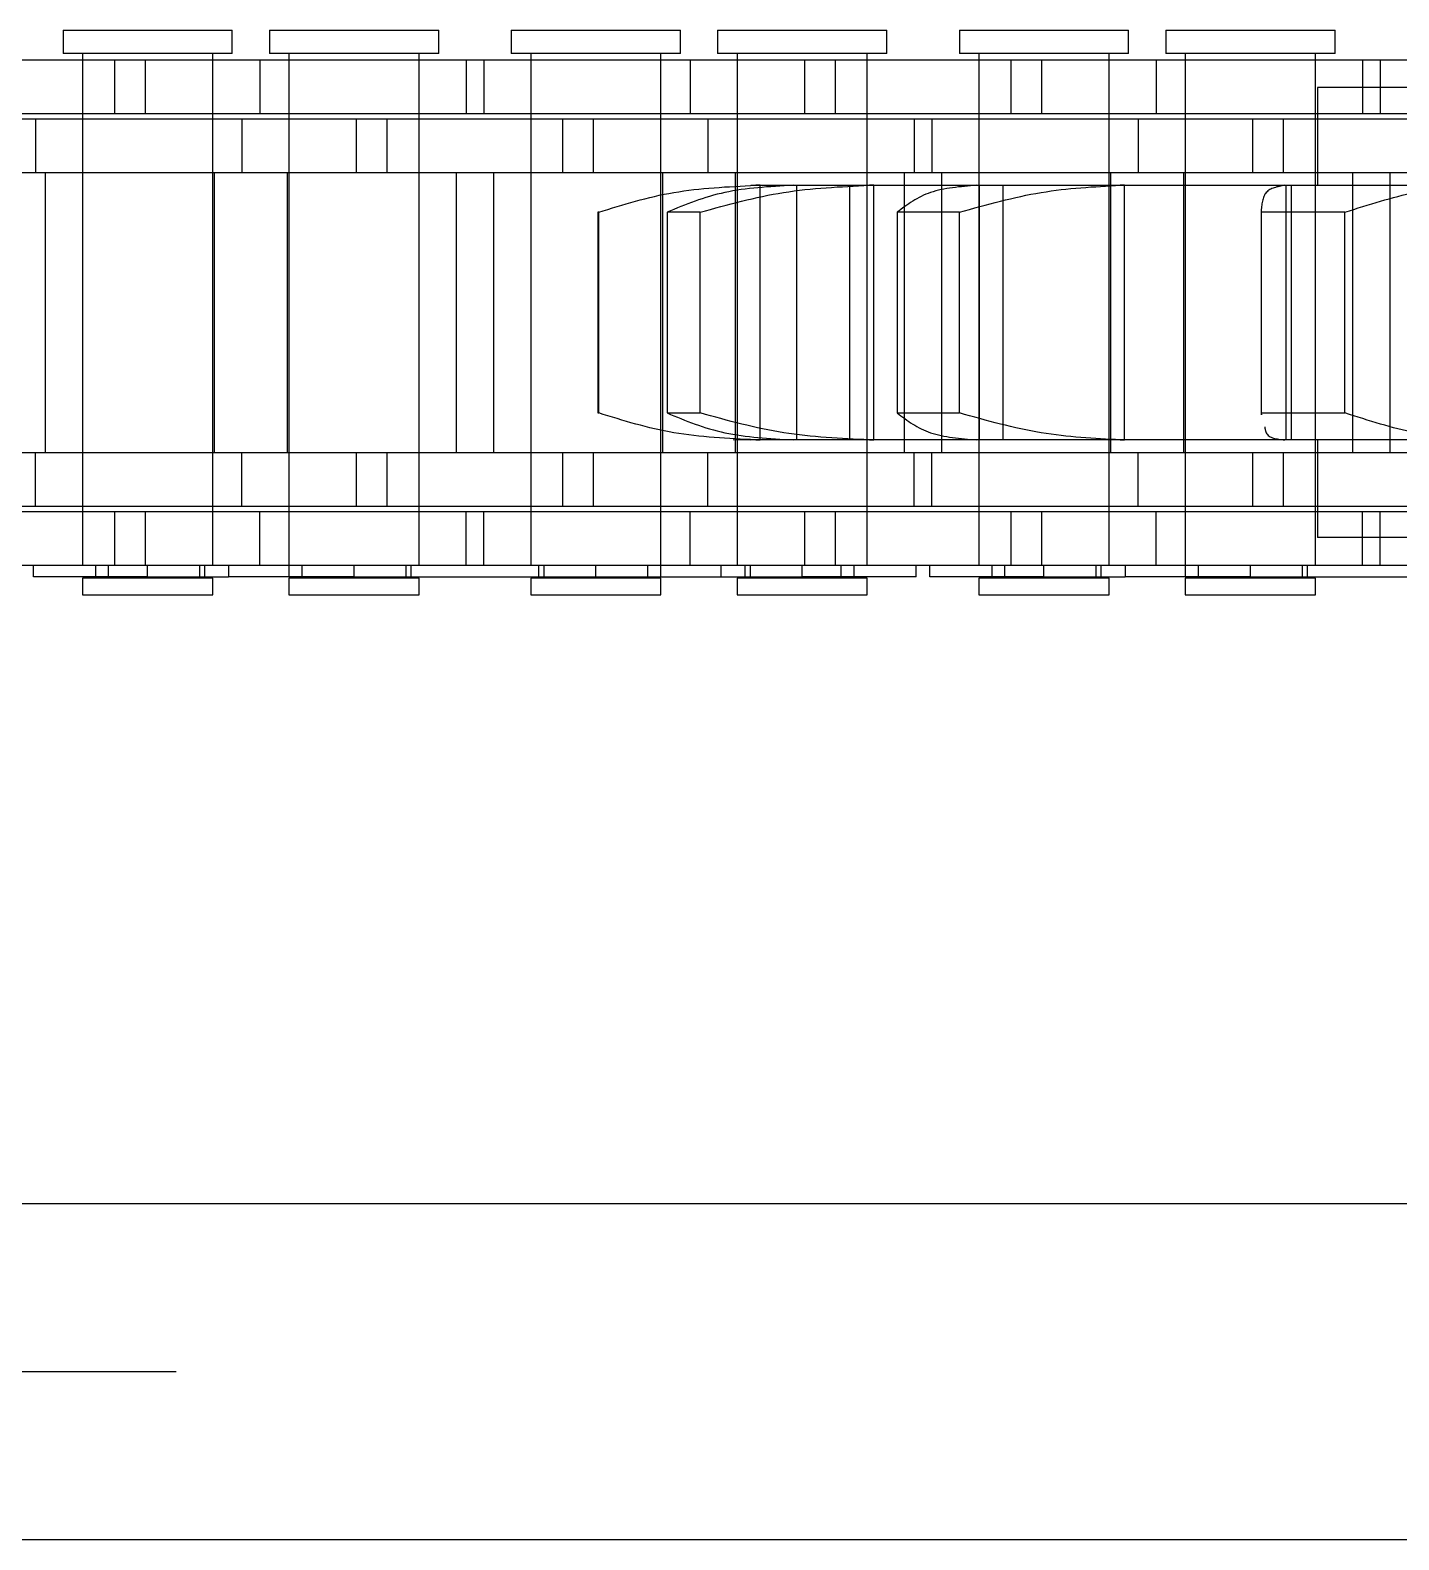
# Model space of a CAD drawing. Header units: metres. Extents: x 0 to 21025, y 0 to 14850.
# Drawn here: x 4817 to 4855.78, y 9046.62 to 9089.38 of the extents above; entities that cross this region are included whole.
import ezdxf

# ---------------------------------------------------------------- set-up
doc = ezdxf.new("R2010")
doc.units = ezdxf.units.M
doc.header["$LTSCALE"] = 25
doc.linetypes.add('HIDDEN2', pattern=[4.7625, 3.175, -1.5875])
doc.layers.add('SL4', color=4, linetype='Continuous')
doc.layers.add('ST1', color=7, linetype='HIDDEN2')

msp = doc.modelspace()

# ---------------------------------------------------------------- linework, layer by layer
at = {"layer": 'SL4'}
for p, q in [((4210.539, 9056.144), (5535.514, 9056.144)), ((5535.514, 9046.619), (4210.539, 9046.619))]:
    msp.add_line(p, q, dxfattribs=at)
at = {"layer": 'ST1'}
for p, q in [((4817.931, 9089.384), (4822.728, 9089.384)), ((4817.931, 9089.384), (4817.931, 9088.725)), ((4822.728, 9088.725), (4822.728, 9089.384)), ((4823.779, 9089.384), (4828.576, 9089.384)), ((4823.779, 9089.384), (4823.779, 9088.725)), ((4828.576, 9088.725), (4828.576, 9089.384)), ((4830.631, 9089.384), (4835.428, 9089.384)), ((4830.631, 9089.384), (4830.631, 9088.725)), ((4835.428, 9088.725), (4835.428, 9089.384)), ((4836.479, 9089.384), (4841.276, 9089.384)), ((4836.479, 9089.384), (4836.479, 9088.725)), ((4841.276, 9088.725), (4841.276, 9089.384)), ((4843.331, 9089.384), (4848.128, 9089.384)), ((4843.331, 9089.384), (4843.331, 9088.725)), ((4848.128, 9088.725), (4848.128, 9089.384)), ((4849.179, 9089.384), (4853.976, 9089.384)), ((4849.179, 9089.384), (4849.179, 9088.725)), ((4853.976, 9088.725), (4853.976, 9089.384)), ((4810.302, 9088.541), (4819.397, 9088.541)), ((4822.728, 9088.725), (4817.931, 9088.725)), ((4818.484, 9088.725), (4818.484, 9074.227)), ((4818.484, 9088.541), (4818.484, 9087.021)), ((4819.397, 9088.541), (4820.257, 9088.541)), ((4819.397, 9087.021), (4819.397, 9088.541)), ((4820.257, 9088.541), (4829.352, 9088.541)), ((4820.257, 9088.541), (4820.257, 9087.021)), ((4822.174, 9074.227), (4822.174, 9088.725)), ((4822.174, 9087.021), (4822.174, 9088.541)), ((4823.504, 9088.541), (4823.504, 9087.021)), ((4828.576, 9088.725), (4823.779, 9088.725)), ((4824.332, 9088.725), (4824.332, 9074.227)), ((4824.332, 9088.541), (4824.332, 9087.021)), ((4828.022, 9074.227), (4828.022, 9088.725)), ((4828.022, 9087.021), (4828.022, 9088.541)), ((4829.352, 9088.541), (4829.352, 9087.021)), ((4829.352, 9088.541), (4835.702, 9088.541)), ((4829.854, 9088.541), (4829.854, 9087.021)), ((4835.428, 9088.725), (4830.631, 9088.725)), ((4831.184, 9088.725), (4831.184, 9074.227)), ((4831.184, 9088.541), (4831.184, 9087.021)), ((4834.874, 9074.227), (4834.874, 9088.725)), ((4834.874, 9087.021), (4834.874, 9088.541)), ((4835.702, 9088.541), (4835.702, 9087.021)), ((4835.702, 9088.541), (4844.797, 9088.541)), ((4841.276, 9088.725), (4836.479, 9088.725)), ((4837.032, 9088.725), (4837.032, 9074.227)), ((4837.032, 9088.541), (4837.032, 9087.021)), ((4838.949, 9087.021), (4838.949, 9088.541)), ((4839.809, 9088.541), (4839.809, 9087.021)), ((4840.722, 9074.227), (4840.722, 9088.725)), ((4840.722, 9087.021), (4840.722, 9088.541)), ((4848.128, 9088.725), (4843.331, 9088.725)), ((4843.884, 9088.725), (4843.884, 9074.227)), ((4843.884, 9088.541), (4843.884, 9087.021)), ((4844.797, 9088.541), (4845.657, 9088.541)), ((4844.797, 9087.021), (4844.797, 9088.541)), ((4845.657, 9088.541), (4854.752, 9088.541)), ((4845.657, 9088.541), (4845.657, 9087.021)), ((4847.574, 9074.227), (4847.574, 9088.725)), ((4847.574, 9087.021), (4847.574, 9088.541)), ((4848.904, 9088.541), (4848.904, 9087.021)), ((4853.976, 9088.725), (4849.179, 9088.725)), ((4849.732, 9088.725), (4849.732, 9074.227)), ((4849.732, 9088.541), (4849.732, 9087.021)), ((4853.422, 9074.227), (4853.422, 9088.725)), ((4853.422, 9087.021), (4853.422, 9088.541)), ((4854.752, 9088.541), (4854.752, 9087.021)), ((4854.752, 9088.541), (4861.102, 9088.541)), ((4855.254, 9088.541), (4855.254, 9087.021)), ((4853.483, 9087.759), (4853.483, 9084.989)), ((4892.571, 9087.759), (4853.483, 9087.759)), ((4810.302, 9087.021), (4819.397, 9087.021)), ((4816.652, 9086.869), (4823.002, 9086.869)), ((4817.154, 9086.869), (4817.154, 9085.349)), ((4818.484, 9086.869), (4818.484, 9085.349)), ((4819.397, 9087.021), (4820.257, 9087.021)), ((4820.257, 9087.021), (4829.352, 9087.021)), ((4822.174, 9085.349), (4822.174, 9086.869)), ((4823.002, 9086.869), (4823.002, 9085.349)), ((4823.002, 9086.869), (4832.097, 9086.869)), ((4824.332, 9086.869), (4824.332, 9085.349)), ((4826.249, 9085.349), (4826.249, 9086.869)), ((4827.109, 9086.869), (4827.109, 9085.349)), ((4828.022, 9085.349), (4828.022, 9086.869)), ((4829.352, 9087.021), (4835.702, 9087.021)), ((4831.184, 9086.869), (4831.184, 9085.349)), ((4832.097, 9086.869), (4832.957, 9086.869)), ((4832.097, 9085.349), (4832.097, 9086.869)), ((4832.957, 9086.869), (4842.052, 9086.869)), ((4832.957, 9086.869), (4832.957, 9085.349)), ((4834.874, 9085.349), (4834.874, 9086.869)), ((4835.702, 9087.021), (4844.797, 9087.021)), ((4836.204, 9086.869), (4836.204, 9085.349)), ((4837.032, 9086.869), (4837.032, 9085.349)), ((4840.722, 9085.349), (4840.722, 9086.869)), ((4842.052, 9086.869), (4842.052, 9085.349)), ((4842.052, 9086.869), (4848.402, 9086.869)), ((4842.554, 9086.869), (4842.554, 9085.349)), ((4843.884, 9086.869), (4843.884, 9085.349)), ((4844.797, 9087.021), (4845.657, 9087.021)), ((4845.657, 9087.021), (4854.752, 9087.021)), ((4847.574, 9085.349), (4847.574, 9086.869)), ((4848.402, 9086.869), (4848.402, 9085.349)), ((4848.402, 9086.869), (4857.497, 9086.869)), ((4849.732, 9086.869), (4849.732, 9085.349)), ((4851.649, 9085.349), (4851.649, 9086.869)), ((4852.509, 9086.869), (4852.509, 9085.349)), ((4853.422, 9085.349), (4853.422, 9086.869)), ((4854.752, 9087.021), (4861.102, 9087.021)), ((4816.652, 9085.349), (4823.002, 9085.349)), ((4817.437, 9077.419), (4817.437, 9085.349)), ((4818.484, 9085.349), (4818.484, 9077.419)), ((4822.174, 9077.419), (4822.174, 9085.349)), ((4822.217, 9085.349), (4822.217, 9077.419)), ((4823.002, 9085.349), (4832.097, 9085.349)), ((4824.289, 9077.419), (4824.289, 9085.349)), ((4824.332, 9085.349), (4824.332, 9077.419)), ((4828.022, 9077.419), (4828.022, 9085.349)), ((4829.069, 9085.349), (4829.069, 9077.419)), ((4830.137, 9077.419), (4830.137, 9085.349)), ((4831.184, 9085.349), (4831.184, 9077.419)), ((4832.097, 9085.349), (4832.957, 9085.349)), ((4832.957, 9085.349), (4842.052, 9085.349)), ((4834.874, 9077.419), (4834.874, 9085.349)), ((4834.917, 9085.349), (4834.917, 9077.419)), ((4836.989, 9077.419), (4836.989, 9085.349)), ((4837.032, 9085.349), (4837.032, 9077.419)), ((4840.722, 9077.419), (4840.722, 9085.349)), ((4841.769, 9085.349), (4841.769, 9077.419)), ((4842.052, 9085.349), (4848.402, 9085.349)), ((4842.837, 9077.419), (4842.837, 9085.349)), ((4843.884, 9085.349), (4843.884, 9077.419)), ((4847.574, 9077.419), (4847.574, 9085.349)), ((4847.617, 9085.349), (4847.617, 9077.419)), ((4848.402, 9085.349), (4857.497, 9085.349)), ((4849.689, 9077.419), (4849.689, 9085.349)), ((4849.732, 9085.349), (4849.732, 9077.419)), ((4853.422, 9077.419), (4853.422, 9085.349)), ((4854.469, 9085.349), (4854.469, 9077.419)), ((4855.537, 9077.419), (4855.537, 9085.349)), ((4837.419, 9084.989), (4837.56, 9084.989)), ((4837.56, 9084.989), (4837.686, 9084.989)), ((4837.686, 9084.989), (4837.56, 9084.989)), ((4837.686, 9077.779), (4837.686, 9084.989)), ((4837.686, 9084.989), (4838.617, 9084.989)), ((4838.617, 9084.989), (4840.781, 9084.989)), ((4838.726, 9077.779), (4838.726, 9084.989)), ((4840.224, 9077.779), (4840.224, 9084.989)), ((4840.781, 9084.989), (4840.91, 9084.989)), ((4840.91, 9084.989), (4840.781, 9084.989)), ((4840.91, 9077.779), (4840.91, 9084.989)), ((4840.91, 9084.989), (4843.823, 9084.989)), ((4843.823, 9084.989), (4847.892, 9084.989)), ((4843.902, 9077.779), (4843.902, 9084.989)), ((4844.571, 9077.779), (4844.571, 9084.989)), ((4847.892, 9084.989), (4848.007, 9084.989)), ((4848.007, 9084.989), (4847.892, 9084.989)), ((4848.007, 9077.779), (4848.007, 9084.989)), ((4848.007, 9084.989), (4852.553, 9084.989)), ((4852.553, 9084.989), (4858.034, 9084.989)), ((4852.591, 9077.779), (4852.591, 9084.989)), ((4852.741, 9077.779), (4852.741, 9084.989)), ((4833.11, 9084.227), (4833.087, 9084.227)), ((4833.087, 9084.227), (4833.087, 9078.541)), ((4833.11, 9078.541), (4833.11, 9084.227)), ((4835.987, 9084.227), (4835.048, 9084.227)), ((4835.048, 9084.227), (4835.048, 9078.541)), ((4835.987, 9078.541), (4835.987, 9084.227)), ((4843.331, 9084.227), (4841.567, 9084.227)), ((4841.567, 9084.227), (4841.567, 9078.541)), ((4843.331, 9078.541), (4843.331, 9084.227)), ((4851.879, 9084.284), (4851.879, 9078.483)), ((4854.256, 9084.227), (4851.881, 9084.227)), ((4851.881, 9084.227), (4851.881, 9078.541)), ((4854.256, 9078.541), (4854.256, 9084.227)), ((4833.087, 9078.541), (4833.11, 9078.541)), ((4835.048, 9078.541), (4835.987, 9078.541)), ((4841.567, 9078.541), (4843.331, 9078.541)), ((4851.881, 9078.541), (4854.256, 9078.541)), ((4851.881, 9078.541), (4851.896, 9078.483)), ((4836.923, 9077.788), (4837.419, 9077.779)), ((4837.56, 9077.779), (4837.419, 9077.779)), ((4837.686, 9077.779), (4837.56, 9077.779)), ((4837.56, 9077.779), (4837.686, 9077.779)), ((4838.617, 9077.779), (4837.686, 9077.779)), ((4840.781, 9077.779), (4838.617, 9077.779)), ((4840.91, 9077.779), (4840.781, 9077.779)), ((4840.781, 9077.779), (4840.91, 9077.779)), ((4843.823, 9077.779), (4840.91, 9077.779)), ((4847.892, 9077.779), (4843.823, 9077.779)), ((4848.007, 9077.779), (4847.892, 9077.779)), ((4847.892, 9077.779), (4848.007, 9077.779)), ((4852.553, 9077.779), (4848.007, 9077.779)), ((4858.034, 9077.779), (4852.553, 9077.779)), ((4853.483, 9077.779), (4853.483, 9075.009)), ((4816.652, 9077.419), (4823.002, 9077.419)), ((4817.154, 9075.899), (4817.154, 9077.419)), ((4818.484, 9077.419), (4818.484, 9075.899)), ((4822.174, 9075.899), (4822.174, 9077.419)), ((4823.002, 9075.899), (4823.002, 9077.419)), ((4823.002, 9077.419), (4832.097, 9077.419)), ((4824.332, 9077.419), (4824.332, 9075.899)), ((4826.249, 9075.899), (4826.249, 9077.419)), ((4827.109, 9077.419), (4827.109, 9075.899)), ((4828.022, 9075.899), (4828.022, 9077.419)), ((4831.184, 9077.419), (4831.184, 9075.899)), ((4832.097, 9077.419), (4832.957, 9077.419)), ((4832.097, 9075.899), (4832.097, 9077.419)), ((4832.957, 9077.419), (4842.052, 9077.419)), ((4832.957, 9077.419), (4832.957, 9075.899)), ((4834.874, 9075.899), (4834.874, 9077.419)), ((4836.204, 9075.899), (4836.204, 9077.419)), ((4837.032, 9077.419), (4837.032, 9075.899)), ((4840.722, 9075.899), (4840.722, 9077.419)), ((4842.052, 9075.899), (4842.052, 9077.419)), ((4842.052, 9077.419), (4848.402, 9077.419)), ((4842.554, 9075.899), (4842.554, 9077.419)), ((4843.884, 9077.419), (4843.884, 9075.899)), ((4847.574, 9075.899), (4847.574, 9077.419)), ((4848.402, 9075.899), (4848.402, 9077.419)), ((4848.402, 9077.419), (4857.497, 9077.419)), ((4849.732, 9077.419), (4849.732, 9075.899)), ((4851.649, 9075.899), (4851.649, 9077.419)), ((4852.509, 9077.419), (4852.509, 9075.899)), ((4853.422, 9075.899), (4853.422, 9077.419)), ((4810.302, 9075.747), (4819.397, 9075.747)), ((4816.652, 9075.899), (4823.002, 9075.899)), ((4818.484, 9075.747), (4818.484, 9074.227)), ((4819.397, 9075.747), (4820.257, 9075.747)), ((4819.397, 9074.227), (4819.397, 9075.747)), ((4820.257, 9075.747), (4829.352, 9075.747)), ((4820.257, 9075.747), (4820.257, 9074.227)), ((4822.174, 9074.227), (4822.174, 9075.747)), ((4823.002, 9075.899), (4832.097, 9075.899)), ((4823.504, 9074.227), (4823.504, 9075.747)), ((4824.332, 9075.747), (4824.332, 9073.894)), ((4828.022, 9074.227), (4828.022, 9075.747)), ((4829.352, 9074.227), (4829.352, 9075.747)), ((4829.352, 9075.747), (4835.702, 9075.747)), ((4829.854, 9074.227), (4829.854, 9075.747)), ((4831.184, 9075.747), (4831.184, 9074.227)), ((4832.097, 9075.899), (4832.957, 9075.899)), ((4832.957, 9075.899), (4842.052, 9075.899)), ((4834.874, 9073.894), (4834.874, 9075.747)), ((4835.702, 9074.227), (4835.702, 9075.747)), ((4835.702, 9075.747), (4844.797, 9075.747)), ((4837.032, 9075.747), (4837.032, 9074.227)), ((4838.949, 9074.227), (4838.949, 9075.747)), ((4839.809, 9075.747), (4839.809, 9074.227)), ((4840.722, 9074.227), (4840.722, 9075.747)), ((4842.052, 9075.899), (4848.402, 9075.899)), ((4843.884, 9075.747), (4843.884, 9074.227)), ((4844.797, 9075.747), (4845.657, 9075.747)), ((4844.797, 9074.227), (4844.797, 9075.747)), ((4845.657, 9075.747), (4854.752, 9075.747)), ((4845.657, 9075.747), (4845.657, 9074.227)), ((4847.574, 9074.227), (4847.574, 9075.747)), ((4848.402, 9075.899), (4857.497, 9075.899)), ((4848.904, 9074.227), (4848.904, 9075.747)), ((4849.732, 9075.747), (4849.732, 9073.894)), ((4853.422, 9074.227), (4853.422, 9075.747)), ((4854.752, 9074.227), (4854.752, 9075.747)), ((4854.752, 9075.747), (4861.102, 9075.747)), ((4855.254, 9074.227), (4855.254, 9075.747)), ((4892.571, 9075.009), (4853.483, 9075.009)), ((4810.302, 9074.227), (4819.397, 9074.227)), ((4817.098, 9073.894), (4817.098, 9074.227)), ((4820.329, 9073.894), (4817.098, 9073.894)), ((4818.853, 9074.227), (4818.853, 9073.858)), ((4819.222, 9073.894), (4819.222, 9074.227)), ((4819.397, 9074.227), (4820.257, 9074.227)), ((4820.257, 9074.227), (4829.352, 9074.227)), ((4820.329, 9073.894), (4820.329, 9074.227)), ((4820.329, 9073.894), (4822.625, 9073.894)), ((4821.805, 9073.858), (4821.805, 9074.227)), ((4821.948, 9073.894), (4821.948, 9074.227)), ((4822.625, 9074.227), (4822.625, 9073.894)), ((4826.177, 9073.894), (4822.625, 9073.894)), ((4824.701, 9074.227), (4824.701, 9073.858)), ((4826.177, 9073.894), (4826.177, 9074.227)), ((4826.177, 9073.894), (4838.877, 9073.894)), ((4827.653, 9073.858), (4827.653, 9074.227)), ((4827.796, 9073.894), (4827.796, 9074.227)), ((4829.352, 9074.227), (4835.702, 9074.227)), ((4831.41, 9073.894), (4831.41, 9074.227)), ((4831.553, 9074.227), (4831.553, 9073.858)), ((4833.029, 9073.894), (4833.029, 9074.227)), ((4834.505, 9073.858), (4834.505, 9074.227)), ((4835.702, 9074.227), (4844.797, 9074.227)), ((4836.581, 9073.894), (4836.581, 9074.227)), ((4837.258, 9073.894), (4837.258, 9074.227)), ((4837.401, 9074.227), (4837.401, 9073.858)), ((4838.877, 9073.894), (4838.877, 9074.227)), ((4842.108, 9073.894), (4838.877, 9073.894)), ((4839.984, 9073.894), (4839.984, 9074.227)), ((4840.353, 9073.858), (4840.353, 9074.227)), ((4842.108, 9073.894), (4842.108, 9074.227)), ((4842.498, 9073.894), (4842.498, 9074.227)), ((4845.729, 9073.894), (4842.498, 9073.894)), ((4844.253, 9074.227), (4844.253, 9073.858)), ((4844.622, 9073.894), (4844.622, 9074.227)), ((4844.797, 9074.227), (4845.657, 9074.227)), ((4845.657, 9074.227), (4854.752, 9074.227)), ((4845.729, 9073.894), (4845.729, 9074.227)), ((4845.729, 9073.894), (4848.025, 9073.894)), ((4847.205, 9073.858), (4847.205, 9074.227)), ((4847.348, 9073.894), (4847.348, 9074.227)), ((4848.025, 9074.227), (4848.025, 9073.894)), ((4851.577, 9073.894), (4848.025, 9073.894)), ((4850.101, 9074.227), (4850.101, 9073.858)), ((4851.577, 9073.894), (4851.577, 9074.227)), ((4851.577, 9073.894), (4864.277, 9073.894)), ((4853.053, 9073.858), (4853.053, 9074.227)), ((4853.196, 9073.894), (4853.196, 9074.227)), ((4854.752, 9074.227), (4861.102, 9074.227)), ((4822.174, 9073.858), (4818.484, 9073.858)), ((4818.484, 9073.858), (4818.484, 9073.384)), ((4822.174, 9073.384), (4822.174, 9073.858)), ((4828.022, 9073.858), (4824.332, 9073.858)), ((4824.332, 9073.858), (4824.332, 9073.384)), ((4828.022, 9073.384), (4828.022, 9073.858)), ((4834.874, 9073.858), (4831.184, 9073.858)), ((4831.184, 9073.858), (4831.184, 9073.384)), ((4834.874, 9073.384), (4834.874, 9073.858)), ((4840.722, 9073.858), (4837.032, 9073.858)), ((4837.032, 9073.858), (4837.032, 9073.384)), ((4840.722, 9073.384), (4840.722, 9073.858)), ((4847.574, 9073.858), (4843.884, 9073.858)), ((4843.884, 9073.858), (4843.884, 9073.384)), ((4847.574, 9073.384), (4847.574, 9073.858)), ((4853.422, 9073.858), (4849.732, 9073.858)), ((4849.732, 9073.858), (4849.732, 9073.384)), ((4853.422, 9073.384), (4853.422, 9073.858)), ((4818.484, 9073.384), (4822.174, 9073.384)), ((4824.332, 9073.384), (4828.022, 9073.384)), ((4831.184, 9073.384), (4834.874, 9073.384)), ((4837.032, 9073.384), (4840.722, 9073.384)), ((4843.884, 9073.384), (4847.574, 9073.384)), ((4849.732, 9073.384), (4853.422, 9073.384)), ((4210.539, 9056.144), (5535.514, 9056.144)), ((5535.514, 9051.381), (4210.539, 9051.381))]:
    msp.add_line(p, q, dxfattribs=at)
for points, knots in [([(4833.11, 9084.227), (4833.804, 9084.443), (4835.191, 9084.875), (4836.77, 9084.951), (4837.56, 9084.989)], [0, 0, 0, 0, 0.500133, 1, 1, 1, 1]), ([(4838.617, 9084.989), (4837.949, 9084.951), (4836.613, 9084.875), (4835.57, 9084.443), (4835.048, 9084.227)], [0, 0, 0, 0, 0.499459, 1, 1, 1, 1]), ([(4835.987, 9084.227), (4836.769, 9084.443), (4838.332, 9084.875), (4839.965, 9084.951), (4840.781, 9084.989)], [0, 0, 0, 0, 0.500152, 1, 1, 1, 1]), ([(4843.823, 9084.989), (4843.358, 9084.951), (4842.427, 9084.875), (4841.854, 9084.443), (4841.567, 9084.227)], [0, 0, 0, 0, 0.49948, 1, 1, 1, 1]), ([(4843.331, 9084.227), (4844.107, 9084.443), (4845.659, 9084.875), (4847.148, 9084.951), (4847.892, 9084.989)], [0, 0, 0, 0, 0.500529, 1, 1, 1, 1]), ([(4852.553, 9084.989), (4852.346, 9084.951), (4851.931, 9084.875), (4851.898, 9084.443), (4851.881, 9084.227)], [0, 0, 0, 0, 0.499427, 1, 1, 1, 1]), ([(4854.256, 9084.227), (4854.933, 9084.443), (4856.286, 9084.875), (4857.452, 9084.951), (4858.034, 9084.989)], [0, 0, 0, 0, 0.500514, 1, 1, 1, 1]), ([(4837.56, 9077.779), (4836.772, 9077.816), (4835.192, 9077.892), (4833.805, 9078.324), (4833.11, 9078.541)], [0, 0, 0, 0, 0.499098, 1, 1, 1, 1]), ([(4835.048, 9078.541), (4835.57, 9078.324), (4836.613, 9077.892), (4837.949, 9077.816), (4838.617, 9077.779)], [0, 0, 0, 0, 0.500534, 1, 1, 1, 1]), ([(4840.781, 9077.779), (4839.966, 9077.816), (4838.333, 9077.892), (4836.77, 9078.324), (4835.987, 9078.541)], [0, 0, 0, 0, 0.499124, 1, 1, 1, 1]), ([(4841.567, 9078.541), (4841.854, 9078.324), (4842.427, 9077.892), (4843.358, 9077.816), (4843.823, 9077.779)], [0, 0, 0, 0, 0.500513, 1, 1, 1, 1]), ([(4847.892, 9077.779), (4847.148, 9077.816), (4845.659, 9077.892), (4844.107, 9078.324), (4843.331, 9078.541)], [0, 0, 0, 0, 0.499464, 1, 1, 1, 1]), ([(4858.034, 9077.779), (4857.452, 9077.816), (4856.286, 9077.892), (4854.933, 9078.324), (4854.256, 9078.541)], [0, 0, 0, 0, 0.499479, 1, 1, 1, 1]), ([(4851.984, 9078.144), (4851.994, 9078.086), (4852.038, 9077.828), (4852.328, 9077.8), (4852.553, 9077.779)], [0, 0, 0, 0, 0.226088, 1, 1, 1, 1])]:
    msp.add_open_spline(points, degree=3, knots=knots, dxfattribs=at)

doc.saveas('drawing.dxf')
